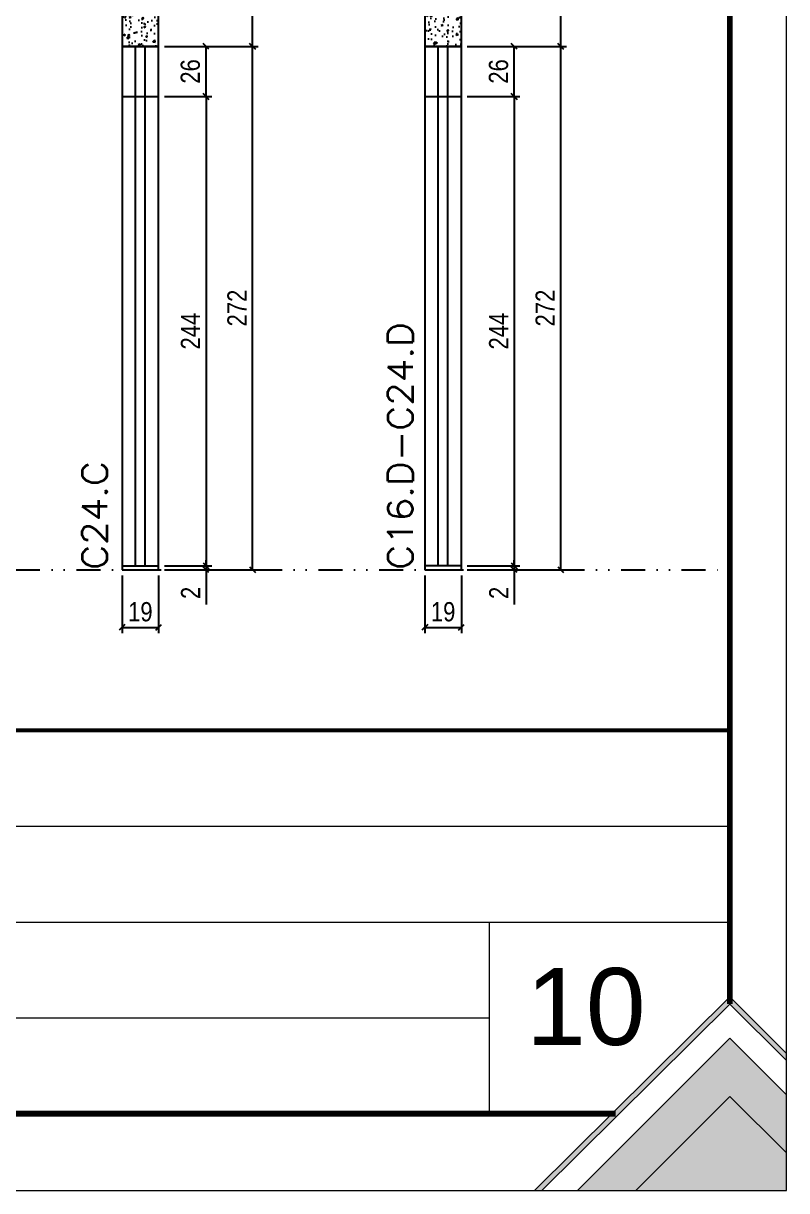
# Model space of a CAD drawing. Extents: x 71 to 6311, y -2991 to 2643.
# Drawn here: x 2745 to 3141, y -1841 to -1235 of the extents above; entities that cross this region are included whole.
import ezdxf
from ezdxf.enums import TextEntityAlignment as Align

# ---------------------------------------------------------------- set-up
doc = ezdxf.new("R2010")
doc.units = 0
doc.linetypes.add('CONTINUO', pattern=[0])
doc.linetypes.add('DIVIDE2', pattern=[0.625, 0.25, -0.125, 0, -0.125, 0, -0.125])
for name, color, linetype in [('COTA', 241, 'Continuous'), ('Nível', 160, 'Continuous'), ('Painéis', 200, 'Continuous'), ('SARR_2.2x7', 40, 'Continuous')]:
    doc.layers.add(name, color=color, linetype=linetype)
doc.layers.add('Folhas', color=255, linetype='Continuous', lineweight=9)
doc.layers.add('Texto Seção', color=7, linetype='Continuous', lineweight=15)
doc.styles.add('ARIAL', font='arial.ttf')
doc.styles.add('COTA TECNICA', font='techl___.ttf', dxfattribs={"height": 10})
doc.styles.add('REGUA-120', font='ROMANS.shx', dxfattribs={"height": 15})
doc.dimstyles.new('PAINEL-NOVA', dxfattribs={"dimtxt": 10, "dimasz": 3, "dimexe": 3, "dimexo": 3, "dimgap": 3, "dimtad": 1, "dimdec": 1, "dimzin": 12, "dimdsep": 46, "dimtxsty": 'COTA TECNICA', "dimblk1": 'OBLIQUE', "dimblk2": 'OBLIQUE', "dimsah": 1, "dimcen": 0.9, "dimclrd": 4, "dimclre": 4, "dimclrt": 240, "dimadec": 1, "dimazin": 3, "dimtfac": 1, "dimtdec": 1, "dimtix": 1, "dimtmove": 0, "dimatfit": 3, "dimfxl": 1, "dimtolj": 1, "dimtzin": 12, "dimarcsym": 0})

# ---------------------------------------------------------------- blocks, each defined once
blk = doc.blocks.new('9999999999')
at = {"transparency": 33554687}
h = blk.add_hatch(color=30, dxfattribs=at)
h.dxf.hatch_style = 1
h.paths.add_polyline_path([(1357.72, 0), (1354.03, 0), (1455.46, 100.67), (1485, 71.32), (1485, 67.65), (1455.46, 97.01)])
at = {"true_color": 0x000000, "transparency": 33554687}
h = blk.add_hatch(color=18, dxfattribs=at)
h.dxf.hatch_style = 1
h.paths.add_polyline_path([(1406.56, 0), (1376.24, 0), (1455.46, 79.22), (1485, 49.87), (1485, 19.64), (1455.51, 48.94)])
at = {"true_color": 0xff7f00, "transparency": 33554687}
h = blk.add_hatch(color=30, dxfattribs=at)
h.dxf.hatch_style = 1
h.paths.add_polyline_path([(1485, 19.64), (1485, 0), (1406.56, 0), (1455.51, 48.94)])
at = {"color": 30, "linetype": 'CONTINUO'}
for p, q in [((396.92, 189.43), (1455.46, 189.43)), ((396.92, 139.62), (1455.46, 139.62)), ((1330.41, 139.62), (1330.41, 40)), ((396.92, 89.81), (1330.41, 89.81))]:
    blk.add_line(p, q, dxfattribs=at)
at = {"color": 30, "linetype": 'CONTINUO', "const_width": 2}
blk.add_lwpolyline([(1455.46, 97.01), (1455.46, 239.24), (50, 239.24), (50, 40), (1396.18, 40)], dxfattribs=at)
at = {"color": 30, "transparency": 33554687}
for points in [[(1485, 71.32), (1455.46, 100.67), (1354.03, 0)], [(1485, 67.65), (1455.46, 97.01), (1357.72, 0)], [(1376.24, 0), (1455.46, 79.22), (1485, 49.87)], [(1406.56, 0), (1455.51, 48.94), (1485, 19.64)]]:
    blk.add_lwpolyline(points, dxfattribs=at)
at = {"layer": 'Folhas'}
blk.add_lwpolyline([(0, 0), (1485, 0), (1485, 1050), (0, 1050)], close=True, dxfattribs=at)
at = {"layer": 'Folhas', "color": 30, "const_width": 3}
for points in [[(1396.18, 1010), (50, 1010), (50, 40), (1396.18, 40)], [(1455.46, 97.01), (1455.46, 952.99)]]:
    blk.add_lwpolyline(points, dxfattribs=at)
blk = doc.blocks.new('_Oblique')
at = {"color": 0, "linetype": 'ByBlock', "lineweight": -2}
blk.add_line((-0.5, -0.5), (0.5, 0.5), dxfattribs=at)
blk = doc.blocks.new('*D249')
at = {"layer": 'COTA', "color": 4, "linetype": 'Continuous', "lineweight": -2, "ltscale": 30, "transparency": 16777216}
for p, q in [((2818.06, -1272.71), (2842.69, -1272.71)), ((2839.69, -1272.71), (2839.69, -1516.71)), ((2818.06, -1516.71), (2842.69, -1516.71))]:
    blk.add_line(p, q, dxfattribs=at)
at = {"layer": 'Defpoints', "color": 0, "linetype": 'Continuous', "ltscale": 30, "transparency": 16777216}
for p in [(2815.06, -1272.71), (2815.06, -1516.71), (2839.69, -1516.71)]:
    blk.add_point(p, dxfattribs=at)
at = {"layer": 'COTA', "color": 4, "linetype": 'Continuous', "lineweight": -2, "ltscale": 30, "transparency": 16777216, "xscale": 3, "yscale": 3, "zscale": 3}
for p, rotation in [((2839.69, -1272.71), 90), ((2839.69, -1516.71), 270)]:
    blk.add_blockref('_Oblique', p, dxfattribs=dict(at, rotation=rotation))
at = {"layer": 'COTA', "color": 240, "linetype": 'Continuous', "ltscale": 30, "transparency": 16777216, "insert": (2831.61, -1394.71), "char_height": 10, "attachment_point": 5, "rotation": 90, "style": 'COTA TECNICA'}
blk.add_mtext('\\A1;244', dxfattribs=at)
blk = doc.blocks.new('*D250')
at = {"layer": 'COTA', "color": 4, "linetype": 'Continuous', "lineweight": -2, "ltscale": 30, "transparency": 16777216}
for p, q in [((2818.06, -1246.71), (2842.69, -1246.71)), ((2839.69, -1272.71), (2839.69, -1246.71)), ((2818.06, -1272.71), (2842.69, -1272.71))]:
    blk.add_line(p, q, dxfattribs=at)
at = {"layer": 'Defpoints', "color": 0, "linetype": 'Continuous', "ltscale": 30, "transparency": 16777216}
for p in [(2815.06, -1246.71), (2839.69, -1246.71), (2815.06, -1272.71)]:
    blk.add_point(p, dxfattribs=at)
at = {"layer": 'COTA', "color": 4, "linetype": 'Continuous', "lineweight": -2, "ltscale": 30, "transparency": 16777216, "xscale": 3, "yscale": 3, "zscale": 3}
for p, rotation in [((2839.69, -1246.71), 90), ((2839.69, -1272.71), 270)]:
    blk.add_blockref('_Oblique', p, dxfattribs=dict(at, rotation=rotation))
at = {"layer": 'COTA', "color": 240, "linetype": 'Continuous', "ltscale": 30, "transparency": 16777216, "insert": (2831.58, -1259.71), "char_height": 10, "attachment_point": 5, "rotation": 90, "style": 'COTA TECNICA'}
blk.add_mtext('\\A1;26', dxfattribs=at)
blk = doc.blocks.new('*D251')
at = {"layer": 'COTA', "color": 4, "linetype": 'Continuous', "lineweight": -2, "ltscale": 30, "transparency": 16777216}
for p, q in [((2975.42, -1272.71), (3002.86, -1272.71)), ((2999.86, -1272.71), (2999.86, -1516.71)), ((2975.42, -1516.71), (3002.86, -1516.71))]:
    blk.add_line(p, q, dxfattribs=at)
at = {"layer": 'Defpoints', "color": 0, "linetype": 'Continuous', "ltscale": 30, "transparency": 16777216}
for p in [(2972.42, -1272.71), (2972.42, -1516.71), (2999.86, -1516.71)]:
    blk.add_point(p, dxfattribs=at)
at = {"layer": 'COTA', "color": 4, "linetype": 'Continuous', "lineweight": -2, "ltscale": 30, "transparency": 16777216, "xscale": 3, "yscale": 3, "zscale": 3}
for p, rotation in [((2999.86, -1272.71), 90), ((2999.86, -1516.71), 270)]:
    blk.add_blockref('_Oblique', p, dxfattribs=dict(at, rotation=rotation))
at = {"layer": 'COTA', "color": 240, "linetype": 'Continuous', "ltscale": 30, "transparency": 16777216, "insert": (2991.79, -1394.71), "char_height": 10, "attachment_point": 5, "rotation": 90, "style": 'COTA TECNICA'}
blk.add_mtext('\\A1;244', dxfattribs=at)
blk = doc.blocks.new('*D252')
at = {"layer": 'COTA', "color": 4, "linetype": 'Continuous', "lineweight": -2, "ltscale": 30, "transparency": 16777216}
for p, q in [((2975.42, -1246.71), (3002.86, -1246.71)), ((2999.86, -1272.71), (2999.86, -1246.71)), ((2975.42, -1272.71), (3002.86, -1272.71))]:
    blk.add_line(p, q, dxfattribs=at)
at = {"layer": 'Defpoints', "color": 0, "linetype": 'Continuous', "ltscale": 30, "transparency": 16777216}
for p in [(2972.42, -1246.71), (2999.86, -1246.71), (2972.42, -1272.71)]:
    blk.add_point(p, dxfattribs=at)
at = {"layer": 'COTA', "color": 4, "linetype": 'Continuous', "lineweight": -2, "ltscale": 30, "transparency": 16777216, "xscale": 3, "yscale": 3, "zscale": 3}
for p, rotation in [((2999.86, -1246.71), 90), ((2999.86, -1272.71), 270)]:
    blk.add_blockref('_Oblique', p, dxfattribs=dict(at, rotation=rotation))
at = {"layer": 'COTA', "color": 240, "linetype": 'Continuous', "ltscale": 30, "transparency": 16777216, "insert": (2991.76, -1259.71), "char_height": 10, "attachment_point": 5, "rotation": 90, "style": 'COTA TECNICA'}
blk.add_mtext('\\A1;26', dxfattribs=at)
blk = doc.blocks.new('*D264')
at = {"layer": 'COTA', "color": 4, "linetype": 'Continuous', "lineweight": -2, "ltscale": 30, "transparency": 16777216}
for p, q in [((2818.06, -1516.71), (2842.69, -1516.71)), ((2839.69, -1516.71), (2839.69, -1513.71)), ((2839.69, -1516.71), (2839.69, -1518.71)), ((2818.06, -1518.71), (2842.69, -1518.71)), ((2839.69, -1518.71), (2839.69, -1536.82))]:
    blk.add_line(p, q, dxfattribs=at)
at = {"layer": 'Defpoints', "color": 0, "linetype": 'Continuous', "ltscale": 30, "transparency": 16777216}
for p in [(2815.06, -1516.71), (2839.69, -1516.71), (2815.06, -1518.71)]:
    blk.add_point(p, dxfattribs=at)
at = {"layer": 'COTA', "color": 4, "linetype": 'Continuous', "lineweight": -2, "ltscale": 30, "transparency": 16777216, "xscale": 3, "yscale": 3, "zscale": 3}
for p, rotation in [((2839.69, -1516.71), 270), ((2839.69, -1518.71), 90)]:
    blk.add_blockref('_Oblique', p, dxfattribs=dict(at, rotation=rotation))
at = {"layer": 'COTA', "color": 240, "linetype": 'Continuous', "ltscale": 30, "transparency": 16777216, "insert": (2831.69, -1530.77), "char_height": 10, "attachment_point": 5, "rotation": 90, "style": 'COTA TECNICA'}
blk.add_mtext('\\A1;2', dxfattribs=at)
blk = doc.blocks.new('*D265')
at = {"layer": 'COTA', "color": 4, "linetype": 'Continuous', "lineweight": -2, "ltscale": 30, "transparency": 16777216}
for p, q in [((2818.06, -1246.71), (2866.86, -1246.71)), ((2863.86, -1518.71), (2863.86, -1246.71)), ((2818.06, -1518.71), (2866.86, -1518.71))]:
    blk.add_line(p, q, dxfattribs=at)
at = {"layer": 'Defpoints', "color": 0, "linetype": 'Continuous', "ltscale": 30, "transparency": 16777216}
for p in [(2815.06, -1246.71), (2863.86, -1246.71), (2815.06, -1518.71)]:
    blk.add_point(p, dxfattribs=at)
at = {"layer": 'COTA', "color": 4, "linetype": 'Continuous', "lineweight": -2, "ltscale": 30, "transparency": 16777216, "xscale": 3, "yscale": 3, "zscale": 3}
for p, rotation in [((2863.86, -1246.71), 90), ((2863.86, -1518.71), 270)]:
    blk.add_blockref('_Oblique', p, dxfattribs=dict(at, rotation=rotation))
at = {"layer": 'COTA', "color": 240, "linetype": 'Continuous', "ltscale": 30, "transparency": 16777216, "insert": (2855.78, -1382.71), "char_height": 10, "attachment_point": 5, "rotation": 90, "style": 'COTA TECNICA'}
blk.add_mtext('\\A1;272', dxfattribs=at)
blk = doc.blocks.new('*D266')
at = {"layer": 'COTA', "color": 4, "linetype": 'Continuous', "lineweight": -2, "ltscale": 30, "transparency": 16777216}
for p, q in [((2818.06, -1132.71), (2866.86, -1132.71)), ((2863.86, -1246.71), (2863.86, -1132.71)), ((2818.06, -1246.71), (2866.86, -1246.71))]:
    blk.add_line(p, q, dxfattribs=at)
at = {"layer": 'Defpoints', "color": 0, "linetype": 'Continuous', "ltscale": 30, "transparency": 16777216}
for p in [(2815.06, -1132.71), (2863.86, -1132.71), (2815.06, -1246.71)]:
    blk.add_point(p, dxfattribs=at)
at = {"layer": 'COTA', "color": 4, "linetype": 'Continuous', "lineweight": -2, "ltscale": 30, "transparency": 16777216, "xscale": 3, "yscale": 3, "zscale": 3}
for p, rotation in [((2863.86, -1132.71), 90), ((2863.86, -1246.71), 270)]:
    blk.add_blockref('_Oblique', p, dxfattribs=dict(at, rotation=rotation))
at = {"layer": 'COTA', "color": 240, "linetype": 'Continuous', "ltscale": 30, "transparency": 16777216, "insert": (2855.78, -1189.71), "char_height": 10, "attachment_point": 5, "rotation": 90, "style": 'COTA TECNICA'}
blk.add_mtext('\\A1;114', dxfattribs=at)
blk = doc.blocks.new('*D267')
at = {"layer": 'COTA', "color": 4, "linetype": 'Continuous', "lineweight": -2, "ltscale": 30, "transparency": 16777216}
for p, q in [((2796.06, -1521.71), (2796.06, -1551.71)), ((2815.06, -1521.71), (2815.06, -1551.71)), ((2796.06, -1548.71), (2815.06, -1548.71))]:
    blk.add_line(p, q, dxfattribs=at)
at = {"layer": 'Defpoints', "color": 0, "linetype": 'Continuous', "ltscale": 30, "transparency": 16777216}
for p in [(2796.06, -1518.71), (2815.06, -1518.71), (2815.06, -1548.71)]:
    blk.add_point(p, dxfattribs=at)
at = {"layer": 'COTA', "color": 4, "linetype": 'Continuous', "lineweight": -2, "ltscale": 30, "transparency": 16777216, "xscale": 3, "yscale": 3, "zscale": 3, "rotation": 180}
blk.add_blockref('_Oblique', (2796.06, -1548.71), dxfattribs=at)
at = {"layer": 'COTA', "color": 4, "linetype": 'Continuous', "lineweight": -2, "ltscale": 30, "transparency": 16777216, "xscale": 3, "yscale": 3, "zscale": 3}
blk.add_blockref('_Oblique', (2815.06, -1548.71), dxfattribs=at)
at = {"layer": 'COTA', "color": 240, "linetype": 'Continuous', "ltscale": 30, "transparency": 16777216, "insert": (2805.56, -1540.62), "char_height": 10, "attachment_point": 5, "style": 'COTA TECNICA'}
blk.add_mtext('\\A1;19', dxfattribs=at)
blk = doc.blocks.new('*D268')
at = {"layer": 'COTA', "color": 4, "linetype": 'Continuous', "lineweight": -2, "ltscale": 30, "transparency": 16777216}
for p, q in [((2975.42, -1516.71), (3002.86, -1516.71)), ((2999.86, -1516.71), (2999.86, -1513.71)), ((2999.86, -1516.71), (2999.86, -1518.71)), ((2975.42, -1518.71), (3002.86, -1518.71)), ((2999.86, -1518.71), (2999.86, -1536.82))]:
    blk.add_line(p, q, dxfattribs=at)
at = {"layer": 'Defpoints', "color": 0, "linetype": 'Continuous', "ltscale": 30, "transparency": 16777216}
for p in [(2972.42, -1516.71), (2999.86, -1516.71), (2972.42, -1518.71)]:
    blk.add_point(p, dxfattribs=at)
at = {"layer": 'COTA', "color": 4, "linetype": 'Continuous', "lineweight": -2, "ltscale": 30, "transparency": 16777216, "xscale": 3, "yscale": 3, "zscale": 3}
for p, rotation in [((2999.86, -1516.71), 270), ((2999.86, -1518.71), 90)]:
    blk.add_blockref('_Oblique', p, dxfattribs=dict(at, rotation=rotation))
at = {"layer": 'COTA', "color": 240, "linetype": 'Continuous', "ltscale": 30, "transparency": 16777216, "insert": (2991.86, -1530.77), "char_height": 10, "attachment_point": 5, "rotation": 90, "style": 'COTA TECNICA'}
blk.add_mtext('\\A1;2', dxfattribs=at)
blk = doc.blocks.new('*D269')
at = {"layer": 'COTA', "color": 4, "linetype": 'Continuous', "lineweight": -2, "ltscale": 30, "transparency": 16777216}
for p, q in [((2975.42, -1246.71), (3027.03, -1246.71)), ((3024.03, -1518.71), (3024.03, -1246.71)), ((2975.42, -1518.71), (3027.03, -1518.71))]:
    blk.add_line(p, q, dxfattribs=at)
at = {"layer": 'Defpoints', "color": 0, "linetype": 'Continuous', "ltscale": 30, "transparency": 16777216}
for p in [(2972.42, -1246.71), (3024.03, -1246.71), (2972.42, -1518.71)]:
    blk.add_point(p, dxfattribs=at)
at = {"layer": 'COTA', "color": 4, "linetype": 'Continuous', "lineweight": -2, "ltscale": 30, "transparency": 16777216, "xscale": 3, "yscale": 3, "zscale": 3}
for p, rotation in [((3024.03, -1246.71), 90), ((3024.03, -1518.71), 270)]:
    blk.add_blockref('_Oblique', p, dxfattribs=dict(at, rotation=rotation))
at = {"layer": 'COTA', "color": 240, "linetype": 'Continuous', "ltscale": 30, "transparency": 16777216, "insert": (3015.96, -1382.71), "char_height": 10, "attachment_point": 5, "rotation": 90, "style": 'COTA TECNICA'}
blk.add_mtext('\\A1;272', dxfattribs=at)
blk = doc.blocks.new('*D270')
at = {"layer": 'COTA', "color": 4, "linetype": 'Continuous', "lineweight": -2, "ltscale": 30, "transparency": 16777216}
for p, q in [((2975.42, -1132.71), (3027.03, -1132.71)), ((3024.03, -1246.71), (3024.03, -1132.71)), ((2975.42, -1246.71), (3027.03, -1246.71))]:
    blk.add_line(p, q, dxfattribs=at)
at = {"layer": 'Defpoints', "color": 0, "linetype": 'Continuous', "ltscale": 30, "transparency": 16777216}
for p in [(2972.42, -1132.71), (3024.03, -1132.71), (2972.42, -1246.71)]:
    blk.add_point(p, dxfattribs=at)
at = {"layer": 'COTA', "color": 4, "linetype": 'Continuous', "lineweight": -2, "ltscale": 30, "transparency": 16777216, "xscale": 3, "yscale": 3, "zscale": 3}
for p, rotation in [((3024.03, -1132.71), 90), ((3024.03, -1246.71), 270)]:
    blk.add_blockref('_Oblique', p, dxfattribs=dict(at, rotation=rotation))
at = {"layer": 'COTA', "color": 240, "linetype": 'Continuous', "ltscale": 30, "transparency": 16777216, "insert": (3015.96, -1189.71), "char_height": 10, "attachment_point": 5, "rotation": 90, "style": 'COTA TECNICA'}
blk.add_mtext('\\A1;114', dxfattribs=at)
blk = doc.blocks.new('*D271')
at = {"layer": 'COTA', "color": 4, "linetype": 'Continuous', "lineweight": -2, "ltscale": 30, "transparency": 16777216}
for p, q in [((2953.42, -1521.71), (2953.42, -1551.71)), ((2972.42, -1521.71), (2972.42, -1551.71)), ((2953.42, -1548.71), (2972.42, -1548.71))]:
    blk.add_line(p, q, dxfattribs=at)
at = {"layer": 'Defpoints', "color": 0, "linetype": 'Continuous', "ltscale": 30, "transparency": 16777216}
for p in [(2953.42, -1518.71), (2972.42, -1518.71), (2972.42, -1548.71)]:
    blk.add_point(p, dxfattribs=at)
at = {"layer": 'COTA', "color": 4, "linetype": 'Continuous', "lineweight": -2, "ltscale": 30, "transparency": 16777216, "xscale": 3, "yscale": 3, "zscale": 3, "rotation": 180}
blk.add_blockref('_Oblique', (2953.42, -1548.71), dxfattribs=at)
at = {"layer": 'COTA', "color": 4, "linetype": 'Continuous', "lineweight": -2, "ltscale": 30, "transparency": 16777216, "xscale": 3, "yscale": 3, "zscale": 3}
blk.add_blockref('_Oblique', (2972.42, -1548.71), dxfattribs=at)
at = {"layer": 'COTA', "color": 240, "linetype": 'Continuous', "ltscale": 30, "transparency": 16777216, "insert": (2962.92, -1540.62), "char_height": 10, "attachment_point": 5, "style": 'COTA TECNICA'}
blk.add_mtext('\\A1;19', dxfattribs=at)

msp = doc.modelspace()

# ---------------------------------------------------------------- hatches: boundary and pattern name
at = {"layer": 'COTA', "linetype": 'Continuous', "ltscale": 30}
h = msp.add_hatch(dxfattribs=at)
h.set_pattern_fill('AR-CONC', color=256, scale=0.05, angle=1)
h.set_pattern_definition([(51, (5231.056, -1082.71), (9.121755, -0.637855), [0.9525, -10.4775]), (356, (5231.056, -1082.71), (-1.928623, 9.520633), [0.762, -8.38203]), (101.45144, (5231.8165, -1082.763), (7.193132, 8.882778), [0.8095, -8.904512]), (47.1842, (5231.012, -1080.17), (13.588575, -1.865247), [1.42875, -15.71625]), (97.63556, (5232.144, -1080.326), (11.65249, 12.576586), [1.21425, -13.35678]), (352.18415, (5231.012, -1080.17), (11.65249, 12.576586), [1.143, -12.57299]), (22, (5232.293, -1080.783), (7.668804, -4.98018), [0.9525, -10.4775]), (327, (5232.293, -1080.783), (2.928905, 9.261925), [0.762, -8.382]), (72.45145, (5232.932, -1081.198), (10.597708, 4.281746), [0.8095, -8.904497]), (38.5, (5231.0563, -1082.71), (0.080622, 4.229803), [0, -8.2804, 0, -8.509, 0, -8.41375]), (8.5, (5231.0563, -1082.71), (3.253055, 5.066574), [0, -4.8514, 0, -8.0899, 0, -3.20675]), (328.5, (5228.2247, -1082.7594), (6.783496, -0.1680745), [0, -3.175, 0, -9.906, 0, -13.1445]), (318.5, (5226.955, -1082.7816), (7.383143, 1.400391), [0, -4.1275, 0, -6.5786, 0, -9.3345])])
h.paths.add_polyline_path([(2815.056, -1132.71), (2796.056, -1132.71), (2796.056, -1246.71), (2815.056, -1246.71)])
h = msp.add_hatch(dxfattribs=at)
h.set_pattern_fill('AR-CONC', color=256, scale=0.05, angle=1)
h.set_pattern_definition([(51, (5163.424, -1082.71), (9.121755, -0.637855), [0.9525, -10.4775]), (356, (5163.424, -1082.71), (-1.928623, 9.520633), [0.762, -8.38203]), (101.45144, (5164.1844, -1082.763), (7.193132, 8.882778), [0.8095, -8.904512]), (47.1842, (5163.38, -1080.17), (13.588575, -1.86525), [1.42875, -15.71625]), (97.63556, (5164.512, -1080.326), (11.65249, 12.576586), [1.21425, -13.35678]), (352.18415, (5163.38, -1080.17), (11.65249, 12.57659), [1.143, -12.57299]), (22, (5164.661, -1080.783), (7.668804, -4.98018), [0.9525, -10.4775]), (327, (5164.661, -1080.783), (2.928905, 9.261925), [0.762, -8.382]), (72.45145, (5165.3, -1081.198), (10.59771, 4.281746), [0.8095, -8.904497]), (38.5, (5163.4243, -1082.71), (0.080622, 4.229803), [0, -8.2804, 0, -8.509, 0, -8.41375]), (8.5, (5163.4243, -1082.71), (3.253055, 5.066574), [0, -4.8514, 0, -8.0899, 0, -3.20675]), (328.5, (5160.5926, -1082.7594), (6.783496, -0.1680745), [0, -3.175, 0, -9.906, 0, -13.1445]), (318.5, (5159.323, -1082.7816), (7.383143, 1.400391), [0, -4.1275, 0, -6.5786, 0, -9.3345])])
h.paths.add_polyline_path([(2972.424, -1132.71), (2953.424, -1132.71), (2953.424, -1246.71), (2972.424, -1246.71)])

# ---------------------------------------------------------------- linework, layer by layer
for points in [[(2796.056, -1246.71), (2815.056, -1246.71), (2815.056, -1132.71), (2796.056, -1132.71)], [(2953.424, -1246.71), (2972.424, -1246.71), (2972.424, -1132.71), (2953.424, -1132.71)]]:
    msp.add_lwpolyline(points, close=True, dxfattribs=at)
at = {"layer": 'Nível', "color": 4, "linetype": 'DIVIDE2', "ltscale": 50}
msp.add_line((1954.648, -1518.71), (3111.927, -1518.71), dxfattribs=at)
at = {"layer": 'Painéis', "linetype": 'Continuous', "ltscale": 30}
for p, q in [((2796.056, -1246.71), (2796.056, -1518.71)), ((2953.424, -1246.71), (2953.424, -1518.71))]:
    msp.add_line(p, q, dxfattribs=at)
for points in [[(2815.056, -1246.71), (2796.056, -1246.71)], [(2815.056, -1518.71), (2815.056, -1246.71)], [(2972.424, -1246.71), (2953.424, -1246.71)], [(2972.424, -1518.71), (2972.424, -1246.71)], [(2796.056, -1272.71), (2815.056, -1272.71)], [(2953.424, -1272.71), (2972.424, -1272.71)], [(2796.056, -1516.71), (2815.056, -1516.71)], [(2972.424, -1516.71), (2953.424, -1516.71)], [(2796.056, -1518.71), (2815.056, -1518.71)], [(2953.424, -1518.71), (2972.424, -1518.71)]]:
    msp.add_lwpolyline(points, dxfattribs=at)
at = {"layer": 'SARR_2.2x7', "linetype": 'Continuous', "ltscale": 30}
for p, q in [((2803.056, -1516.71), (2803.056, -1246.71)), ((2808.056, -1516.71), (2808.056, -1246.71)), ((2960.424, -1516.71), (2960.424, -1246.71)), ((2965.424, -1516.71), (2965.424, -1246.71))]:
    msp.add_line(p, q, dxfattribs=at)

# ---------------------------------------------------------------- block references
at = {"layer": 'Folhas'}
msp.add_blockref('9999999999', (1656.471, -1841.496), dxfattribs=at)

# ---------------------------------------------------------------- texts
at = {"layer": 'Folhas', "style": 'ARIAL'}
msp.add_text('10', height=40, dxfattribs=at).set_placement((3037.102, -1745.755), align=Align.MIDDLE)
at = {"layer": 'Texto Seção', "style": 'REGUA-120', "width": 1.1}
for s, p in [('C16.D-C24.D', (2947.186, -1518.71)), ('C24.C', (2788.351, -1518.71))]:
    msp.add_text(s, height=13, rotation=90, dxfattribs=at).set_placement(p)

# ---------------------------------------------------------------- dimensions: what is measured, and where the dimension line sits
at = {"layer": 'COTA', "linetype": 'Continuous', "ltscale": 30}
for base, p1, p2, picture, middle in [((2863.856, -1132.71), (2815.056, -1246.71), (2815.056, -1132.71), '*D266', (2855.783, -1189.71)), ((3024.029, -1132.71), (2972.424, -1246.71), (2972.424, -1132.71), '*D270', (3015.956, -1189.71)), ((2839.686, -1246.71), (2815.056, -1272.71), (2815.056, -1246.71), '*D250', (2831.584, -1259.71)), ((2863.856, -1246.71), (2815.056, -1518.71), (2815.056, -1246.71), '*D265', (2855.783, -1382.71)), ((2999.86, -1246.71), (2972.424, -1272.71), (2972.424, -1246.71), '*D252', (2991.758, -1259.71)), ((3024.029, -1246.71), (2972.424, -1518.71), (2972.424, -1246.71), '*D269', (3015.956, -1382.71)), ((2839.686, -1516.71), (2815.056, -1272.71), (2815.056, -1516.71), '*D249', (2831.613, -1394.71)), ((2999.86, -1516.71), (2972.424, -1272.71), (2972.424, -1516.71), '*D251', (2991.787, -1394.71))]:
    dim = msp.add_linear_dim(base=base, p1=p1, p2=p2, angle=90, dimstyle='PAINEL-NOVA', dxfattribs=at)
    dim.commit()
    dim.dimension.update_dxf_attribs({"geometry": picture, "text_midpoint": middle})
for base, p1, p2, picture, middle in [((2839.686, -1516.71), (2815.056, -1518.71), (2815.056, -1516.71), '*D264', (2839.686, -1530.766)), ((2999.86, -1516.71), (2972.424, -1518.71), (2972.424, -1516.71), '*D268', (2999.86, -1530.766))]:
    dim = msp.add_linear_dim(base=base, p1=p1, p2=p2, angle=90, dimstyle='PAINEL-NOVA', dxfattribs=at)
    dim.commit()
    dim.dimension.update_dxf_attribs({"geometry": picture, "text_midpoint": middle, "dimtype": 160})
for base, p1, p2, picture, middle in [((2815.056, -1548.71), (2796.056, -1518.71), (2815.056, -1518.71), '*D267', (2805.556, -1540.622)), ((2972.424, -1548.71), (2953.424, -1518.71), (2972.424, -1518.71), '*D271', (2962.924, -1540.622))]:
    dim = msp.add_linear_dim(base=base, p1=p1, p2=p2, dimstyle='PAINEL-NOVA', dxfattribs=at)
    dim.commit()
    dim.dimension.update_dxf_attribs({"geometry": picture, "text_midpoint": middle})

doc.saveas('drawing.dxf')
